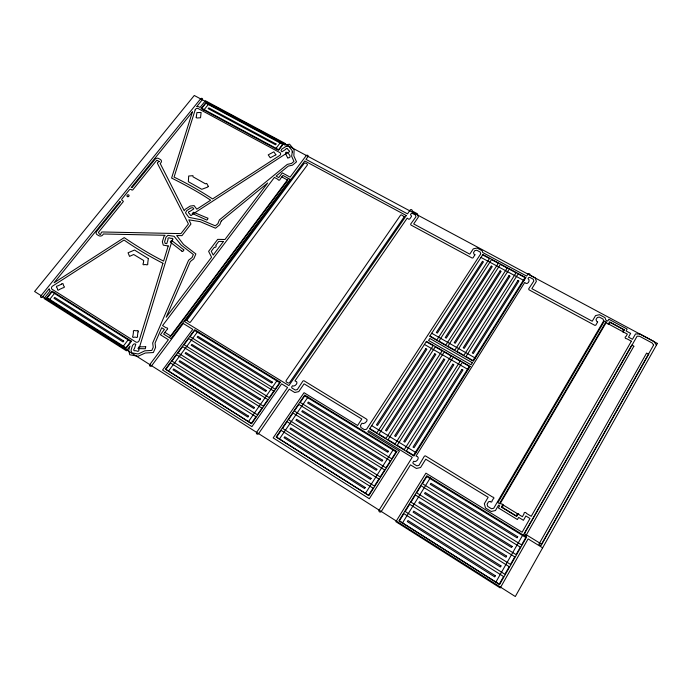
<?xml version="1.0" encoding="UTF-8"?>
<svg xmlns="http://www.w3.org/2000/svg" width="692" height="692" viewBox="0 0 692 692"><rect width="100%" height="100%" fill="white"/><g stroke="black" fill="none" stroke-linecap="round" stroke-linejoin="round"><path stroke-width="1.04" d="M495.835 582.171L522.884 534.795M402.485 522.988L430.286 477.887M365.411 493.422L393.411 449.411M279.395 439.065L307.983 397.061M248.411 421.688L277.215 380.332M168.485 371.111L197.73 331.572M169.35 337.61L288.521 178.475M122.96 346.657L128.539 339.357M275.684 148.754L280.459 142.5M49.253 299.913L54.893 292.915M203.82 110.054L208.664 104.042M482.739 254.933L489.486 258.557L436.911 339.928L430.052 336.009M480.992 257.433L523.991 280.563M281.8 176.918L287.396 179.972A1.029 0.891 -11 0 0 287.656 180.413L171.227 335.931A1.107 0.995 -28.3 0 0 170.621 335.905L164.895 332.359M431.721 333.25L475.352 358.101M426.307 341.77L433.175 345.706L376.863 432.846L369.891 428.59M424.447 344.443L468.173 369.554M371.69 425.632L416.048 452.663M542.649 547.83L528.117 538.895L500.247 587.941L395.885 521.69L425.917 473.164L522.14 532.234L529.994 518.498L525.877 515.99L523.412 520.289L518.645 517.382L517.408 519.536L498.413 507.928L499.659 505.8L498.586 505.143L495.437 510.523L491.173 511.483L485.499 508.006L484.339 503.733L488.154 497.263L425.744 459.211L420.572 467.524L416.394 468.458L410.494 464.834L381.275 511.474A1.28 1.272 56.3 0 1 379.519 511.864A1.28 1.272 56.3 0 1 379.121 510.108L412.25 457.317L368.585 430.614L367.841 431.747L399.492 451.123L369.32 498.742L273.176 437.889L304.048 392.701L357.582 425.468L361.821 419.006L304.091 383.835L298.762 391.611L294.731 392.494L289.273 389.146L258.592 433.633A1.228 1.168 -32.6 0 1 256.905 434.005A1.228 1.168 -32.6 0 1 256.602 432.362L287.578 387.511L281.618 383.852L251.923 426.653L162.577 370.038L192.783 329.34L183.242 323.484L151.635 365.757A1.202 1.081 -32.1 0 1 150 366.12A1.202 1.081 -32.1 0 1 149.775 364.58L168.39 339.729L160.397 334.755L164.402 329.435L161.694 327.757L155.051 343.102L155.614 347.315L153.356 352.539L145.303 353.007L138.002 356.285L129.75 354.745L128.66 350.36L129.984 346.104L126.402 350.801L44.02 298.494L50.257 290.778A4.61 3.918 -30.5 0 1 49.244 288.746L42.575 296.972A1.168 0.995 -31.5 0 1 40.932 297.396A1.168 0.995 -31.5 0 1 40.863 295.882L200.697 98.748A1.055 0.865 -14.9 0 1 202.15 98.437A1.055 0.865 -14.9 0 1 202.375 99.648L196.692 106.663A4.195 3.477 -15.4 0 1 198.699 106.715L200.031 107.433L205.42 100.772L285.632 143.702L284.594 145.06L289.559 144.204L294.126 149.628L293.849 155.89L296.505 161.85L292.482 165.154L288.296 166.097L276.073 176.105L278.764 177.576L282.31 172.879L290.112 177.135L306.184 155.657A1.09 0.934 -9.2 0 1 307.689 155.337A1.09 0.934 -9.2 0 1 307.983 156.617L305.95 159.342L407.51 213.854L410.148 210.031A1.055 0.926 -0.5 0 1 411.541 209.685A1.055 0.926 -0.5 0 1 412.017 210.878L417.44 213.785L418.366 217.098L413.686 223.931L469.807 254.163L473.276 248.861L477.091 248.03L482.168 250.755L482.713 252.528L526.664 276.099L527.909 274.101A1.107 0.986 12.3 0 1 529.345 273.738A1.107 0.986 12.3 0 1 529.908 275.018L535.227 277.864L536.369 281.402L531.854 288.668L592.231 321.226L595.57 315.578L599.523 314.704L604.99 317.637L605.837 320.076L607.758 321.105L608.839 319.254L627.142 329.055L626.061 330.932L630.654 333.388L628.5 337.142L632.471 339.288L635.533 333.925L640.117 334.046L653.853 341.398L656.448 345.126M186.805 320.431L189.608 322.429L190.352 322.221L307.257 165.154C308.606 164.065 304.316 162.118 304.117 163.459L186.823 320.318M275.9 154.809L270.252 157.802L268.219 154.852L273.842 151.851L275.9 154.809M287.716 157.906C295.709 157.992 280.243 145.095 287.725 157.845M145.718 346.727L138.85 346.882L137.993 348.612L145.303 348.742L145.718 346.796M474.928 254.768L473.025 257.857L472.1 258.029L410.91 225.012L410.659 224.096L415.953 216.769L415.477 215.056L412.198 213.3L411.23 213.508L410.494 214.572L411.593 216.259L409.776 218.949L408.868 219.278L407.181 218.153L294.939 380.92C299.965 381.854 294.42 387.503 292.508 385.764L291.669 386.984L291.868 387.97L295.25 390.037L297.326 389.579L302.94 380.998L303.935 380.738L366.241 418.902C369.251 419.698 364.122 425.113 361.942 423.227L360.471 425.476L360.939 427.526L364.468 429.689L366.587 429.213L480.732 253.852L480.187 252.07L476.771 250.236L474.798 250.668L473.51 252.641L473.942 254.076L474.928 254.768M597.637 321.927L595.812 325.179L594.852 325.361L528.956 289.784L528.697 288.841L533.826 281.038L533.238 279.213L529.709 277.328L528.714 277.544L528.005 278.677C530.946 280.191 527.269 285.831 524.735 282.474L416.004 456.045C421.082 456.798 416.186 463.138 413.712 461.227L412.899 462.524L413.159 463.579L416.809 465.82L418.963 465.344L424.386 456.166L425.416 455.881L492.791 497.167A0.882 0.839 39.1 0 1 493.854 497.816A0.882 0.839 39.1 0 1 493.249 498.846L491.969 501.025A0.882 0.839 39.8 0 1 491.363 502.046A0.882 0.839 39.8 0 1 490.299 501.397L488.517 501.795L487.099 504.208L487.704 506.406L491.519 508.75L493.716 508.257L603.649 320.941L602.991 319.038L599.307 317.066L597.274 317.507L596.028 319.609L596.565 321.149L597.637 321.927M148.347 258.574L147.655 263.548A0.865 0.753 -24.6 0 1 147.491 264.655A0.865 0.753 -24.6 0 1 146.297 264.612L144.351 264.56A0.865 0.753 -24.8 0 1 143.157 264.552A0.865 0.753 -24.8 0 1 143.296 263.453L143.72 260.538L133.686 254.509L129.542 256.377L128.063 252.788L134.525 250.046L148.347 258.574M404.292 216.7L289.637 382.538C289.083 384.233 284.784 381.517 286.203 380.436L400.642 215.065L401.351 214.866L404.292 216.7M208.283 186.321L207.721 187.074L201.779 189.314L188.354 181.702L188.682 176.028L192.947 175.673L193.016 176.823L205.438 183.812L206.718 183.423L208.283 186.321M159.333 161.487L157.568 162.49L157.387 163.26L188.44 223.966L180.958 233.619L102.658 231.984C100.245 231.033 101.516 237.901 98.394 232.425L123.358 201.536L122.778 200.671A1.306 1.107 -22.6 0 1 121.965 198.941L129.335 189.85A1.297 1.099 -21.8 0 1 131.515 189.893L132.665 190.023L156.773 160.198L159.333 161.487M181.84 251.066C182.394 252.589 185.049 249.414 183.345 249.501L171.832 240.626L170.344 241.43L170.405 242.226L181.84 251.066M192.29 213.491L206.207 219.788C207.297 221.094 208.811 217.426 207.306 218.006L193.596 212.219L192.298 213.447M196.191 117.337L196.839 118.012L200.533 117.752L201.113 112.502L196.935 112.562L196.191 117.337M137.993 331.926L137.405 336.087A0.9 0.796 -30.3 0 1 137.232 337.246A0.9 0.796 -30.3 0 1 136.004 337.203L133.997 337.151A0.9 0.796 -30.5 0 1 132.769 337.142A0.9 0.796 -30.5 0 1 132.916 335.975L133.513 331.823A0.9 0.796 -30 0 1 133.694 330.664A0.9 0.796 -30 0 1 134.914 330.707L136.904 330.759A0.9 0.796 -29.9 0 1 138.132 330.767A0.9 0.796 -29.9 0 1 137.993 331.926M292.275 151.963L291.643 156.219L293.953 161.426L291.47 163.459L287.292 164.402L219.355 219.961L217.876 223.706L215.273 225.834L200.957 219.745L188.847 217.357L185.491 212.807L186.736 210.61L190.88 207.937L192.895 207.686L193.803 208.88L189.772 211.493A1.029 0.891 -19.3 0 0 188.492 212.167A1.029 0.891 -19.3 0 0 189.132 213.257L190.084 214.494A1.029 0.891 -19.3 0 0 190.975 215.428A1.029 0.891 -19.3 0 0 192.099 214.537L288.218 152.205A1.003 0.856 -10.5 0 0 289.455 151.557A1.003 0.856 -10.5 0 0 288.78 150.519L287.786 149.342A1.003 0.856 -10.6 0 0 286.869 148.469A1.003 0.856 -10.6 0 0 285.805 149.316L281.938 151.816L280.987 150.683L281.843 149.091L285.813 146.531L288.503 146.194L292.05 150.406L292.275 151.963M162.923 263.263L139.187 340.542A2.336 2.076 -30.6 0 1 136.125 342.194L51.865 289.126A2.284 1.946 -30.5 0 1 52.575 286.099L124.05 240.037C136.558 248.731 149.342 256.3 162.923 263.263M168.225 245.971L163.58 261.109C149.766 254.18 137.033 246.257 124.214 237.624L54.071 282.786L119.993 201.372A3.512 2.976 -22.6 0 0 120.529 201.934L96.681 231.396A2.69 2.292 -25.5 0 0 97.088 234.649L98.852 235.713A2.915 2.483 -25.4 0 0 103.333 233.982L165.111 235.289L164.03 236.327L162.343 241.785L163.269 245.132L168.225 245.971M172.291 240.037L138.729 349.659A1.107 0.986 -31.4 0 1 138.452 351.095A1.107 0.986 -31.4 0 1 136.964 350.974L135.174 350.645A1.099 0.986 -31.5 0 1 133.781 350.23A1.099 0.986 -31.5 0 1 134.36 348.855L135.814 344.149L134.092 343.829L132.544 345.369L131.056 350.204L131.705 352.825L138.115 354.01L144.818 350.835L151.842 350.429L153.235 347.22L152.681 343.007L188.587 260.227L192.065 257.51L193.353 254.526L181.295 245.227L174.116 236.309L167.914 235.349L165.994 237.209L164.627 241.62L165.12 243.368L166.772 243.645L168.095 239.337A1.038 0.908 -21.9 0 1 168.346 238.031A1.038 0.908 -21.9 0 1 169.774 238.135L171.486 238.42A1.038 0.908 -21.7 0 1 172.827 238.783A1.038 0.908 -21.7 0 1 172.291 240.037M195.196 109.812L174.073 177.109C187.497 183.605 200.152 190.776 212.6 198.941L279.715 155.449A2.128 1.825 -11.2 0 0 280.113 152.724L197.938 108.428A2.085 1.721 -15.4 0 0 195.196 109.812M192.411 111.948L171.599 178.06C185.136 184.85 198.085 191.822 210.645 200.204L196.796 209.183L194.054 205.602L190.188 206.078L185.075 209.391L184.262 210.826L160.172 163.45A2.811 2.361 -19.1 0 0 160.371 159.489L158.632 158.503A2.595 2.18 -19.2 0 0 155.06 159.264L132.077 187.662A3.495 2.958 -21.8 0 0 131.281 187.437L192.411 111.948M221.232 220.999L219.745 224.744L215.523 228.213L200.118 221.639L188.829 219.814L190.966 224.018L181.97 235.643L176.668 235.531L183.518 244.466L195.871 253.973L193.769 258.817L190.3 261.541L166.192 317.239L211.57 257.208L208.603 251.352L217.703 239.363L224.961 239.501L267.692 182.965L221.232 220.999M653.594 345.048L541.577 544.172L524.432 533.644L637.107 336.2L639.624 336.277L652.175 343.007L653.594 345.048M648.672 354.226L541.04 545.616L538.86 544.275L646.587 353.102L648.672 354.226M657.4 343.422L515.306 596.521L34.6 291.496L194.279 95.479L657.4 343.422M633.855 346.225L525.643 536.153L523.489 534.829L631.787 345.109L633.855 346.225M503.577 576.531L499.226 584.178L399.405 520.903L403.886 513.654L503.577 576.531M509.2 566.67L504.875 574.256L405.218 511.492L409.664 504.295L509.2 566.67M514.77 556.878L510.48 564.413L410.987 502.15L415.408 495.005L514.77 556.878M520.315 547.147L516.05 554.629L416.722 492.868L421.117 485.767L520.315 547.147M525.816 537.485L521.586 544.915L422.423 483.656L426.782 476.598L525.816 537.485M526.612 537.087L499.598 584.55L398.947 520.747L426.765 475.724L526.612 537.087M631.372 341.199L531.24 516.31L526.361 513.352A1.254 1.176 41.8 0 0 524.856 512.435A1.254 1.176 41.8 0 0 524.026 513.871L522.391 516.716L519.138 514.736A1.246 1.176 42.2 0 0 517.633 513.819A1.246 1.176 42.2 0 0 516.803 515.263L516.396 515.964L501.925 507.141L502.331 506.44A1.237 1.168 40.6 0 0 503.171 505.013A1.237 1.168 40.6 0 0 501.683 504.105L499.849 502.989L605.621 322.437L607.386 323.38A1.159 1.021 20.9 0 0 608.822 324.159A1.159 1.021 20.9 0 0 609.557 322.904L609.912 322.299L623.855 329.781L623.501 330.395A1.168 1.029 22.2 0 0 622.774 331.65A1.168 1.029 22.2 0 0 624.227 332.437L627.359 334.115L625.931 336.606A1.168 1.029 22.8 0 0 625.205 337.878A1.168 1.029 22.8 0 0 626.658 338.656L631.372 341.199M495.368 575.77L494.728 576.894L407.311 521.595L407.969 520.531L495.368 575.77M501.008 565.918L500.377 567.033L413.107 512.184L413.755 511.12L501.008 565.918M506.613 556.134L505.982 557.233L418.859 502.833L419.508 501.778L506.613 556.134M512.175 546.412L511.552 547.51L424.568 493.543L425.208 492.496L512.175 546.412M517.702 536.758L517.08 537.848L430.242 484.313L430.882 483.276L517.702 536.758M518.083 514.095L516.716 516.448L501.363 507.08L502.729 504.745L518.083 514.095M624.392 329.825L623.207 331.883L608.398 323.925L609.591 321.884L624.392 329.825M606.443 322.143L499.996 503.94L497.894 502.66L604.41 321.053L606.443 322.143M469.297 366.405L413.548 455.249L406.42 450.899L462.282 362.392L469.297 366.405M525.012 277.622L472.991 360.515L465.984 356.518L518.118 273.92L525.012 277.622M472.307 362.746L471.036 364.779L428.564 340.464L429.853 338.483L472.307 362.746M470.145 366.414L413.937 456.019L369.563 428.902L426.445 341.372L470.145 366.414M525.833 277.622L473.389 361.233L429.732 336.303L482.86 254.552L525.833 277.622M461.919 369.416L413.02 447.093L414.067 447.724L462.957 370.012L461.919 369.416M517.919 280.468L472.29 352.946L473.319 353.534L518.939 281.013L517.919 280.468M460.189 361.189L404.292 449.601L397.208 445.276L453.217 357.193L460.189 361.189M516.059 272.821L463.899 355.325L456.928 351.346L509.2 269.136L516.059 272.821M373.04 488.171L368.542 495.264L276.566 437.136L281.168 430.398L373.04 488.171M378.853 479.011L374.381 486.061L282.535 428.383L287.102 421.679L378.853 479.011M384.631 469.911L380.185 476.909L288.469 419.689L293.01 413.029L384.631 469.911M390.366 460.872L385.954 467.827L294.36 411.039L298.875 404.431L390.366 460.872M396.066 451.885L391.681 458.796L300.224 402.459L304.705 395.885L396.066 451.885M396.845 451.513L368.871 495.61L276.134 436.998L304.731 395.071L396.845 451.513M452.827 364.182L403.799 441.487L404.837 442.119L453.857 364.779L452.827 364.182M508.983 275.65L463.225 347.799L464.246 348.379L509.995 276.195L508.983 275.65M365.272 487.505L364.615 488.543L284.057 437.751L284.732 436.756L365.272 487.505M371.111 478.354L370.454 479.392L290.009 428.988L290.683 427.993L371.111 478.354M376.906 469.262L376.249 470.292L295.925 420.278L296.591 419.291L376.906 469.262M382.667 460.232L382.019 461.253L301.798 411.628L302.465 410.65L382.667 460.232M388.385 451.262L387.745 452.274L307.637 403.029L308.295 402.061L388.385 451.262M451.132 355.999L395.097 443.987L388.056 439.68L444.195 352.02L451.132 355.999M507.158 268.038L454.852 350.161L447.923 346.208L500.333 264.379L507.158 268.038M443.788 358.984L394.63 435.908L395.668 436.54L444.809 359.572L443.788 358.984M500.091 270.857L454.212 342.67L455.224 343.249L501.094 271.402L500.091 270.857M442.127 350.835L385.954 438.399L378.948 434.118L435.225 346.882L442.127 350.835M498.301 263.28L445.856 345.031L438.962 341.095L491.51 259.638L498.301 263.28M434.792 353.811L385.522 430.363L386.551 430.995L435.813 354.39L434.792 353.811M491.251 266.091L445.241 337.575L446.253 338.146L492.246 266.636L491.251 266.091M425.848 348.664L376.457 424.853L377.486 425.476L426.86 349.244L425.848 348.664M482.454 261.351L436.323 332.506L437.335 333.077L483.44 261.887L482.454 261.351M406.334 215.558L288.919 385.565L184.608 321.65L304.748 160.959L406.334 215.558M255.953 416.731L251.326 423.4L165.855 369.32L170.561 362.971L255.953 416.731M261.939 408.133L257.337 414.75L171.962 361.077L176.633 354.771L261.939 408.133M267.873 399.578L263.306 406.161L178.026 352.894L182.679 346.623L267.873 399.578M273.781 391.084L269.24 397.623L184.063 344.754L188.682 338.526L273.781 391.084M279.646 382.641L275.131 389.138L190.058 336.667L194.642 330.482L279.646 382.641M280.407 382.287L251.628 423.72L165.449 369.191L194.712 329.721L280.407 382.287M248.549 416.151L247.874 417.12L173.009 369.857L173.701 368.923L248.549 416.151M254.552 407.553L253.877 408.522L179.098 361.613L179.782 360.679L254.552 407.553M260.512 399.007L259.837 399.976L185.153 353.422L185.828 352.496L260.512 399.007M266.437 390.522L265.763 391.482L191.165 345.273L191.84 344.357L266.437 390.522M272.319 382.088L271.653 383.039L197.142 337.177L197.817 336.269L272.319 382.088M290.19 179.375L171.045 338.673L163.623 334.054L166.841 329.781A1.107 0.986 -27.9 0 0 167.585 328.466A1.107 0.986 -27.9 0 0 166.253 327.887L162.559 325.595L274.421 177.411L278.046 179.401A1.029 0.891 -11.7 0 0 279.118 180.188A1.029 0.891 -11.7 0 0 280.087 179.202L282.933 175.413L290.19 179.375M223.455 241.482L213.188 255.063L211.268 251.282L214.373 247.191A1.133 0.995 -19 0 0 215.93 246.854A1.133 0.995 -19 0 0 215.679 245.47L218.758 241.396L223.455 241.482M131.497 341.217L125.918 348.534L46.442 298.131L52.09 291.142L131.497 341.217M282.656 144.334L278.599 149.654L201.753 108.289L205.87 103.194L282.656 144.334M283.339 144.04L278.565 150.302L201.078 108.575L205.922 102.572L283.339 144.04M276.056 143.988L275.459 144.766L208.154 108.609L208.759 107.857L276.056 143.988M130.745 341.554L126.005 347.773L47.186 297.811L51.986 291.868L130.745 341.554M123.721 341.044L123.029 341.952L53.985 298.278L54.694 297.404L123.721 341.044M61.631 284.127L57.618 286.012A0.882 0.753 -30.4 0 0 56.493 286.549A0.882 0.753 -30.4 0 0 56.926 287.526L57.609 289.135A0.882 0.753 -30.5 0 0 58.007 290.121A0.882 0.753 -30.5 0 0 59.14 289.611L63.162 287.716A0.882 0.753 -30.1 0 0 64.269 287.171A0.882 0.753 -30.1 0 0 63.846 286.203L63.162 284.611A0.882 0.753 -30 0 0 62.764 283.625A0.882 0.753 -30 0 0 61.631 284.127M127.804 196.692A1.081 0.917 -22.2 0 0 129.006 195.343A1.081 0.917 -22.2 0 0 127.198 195.222A1.081 0.917 -22.2 0 0 127.804 196.692"/></g></svg>
